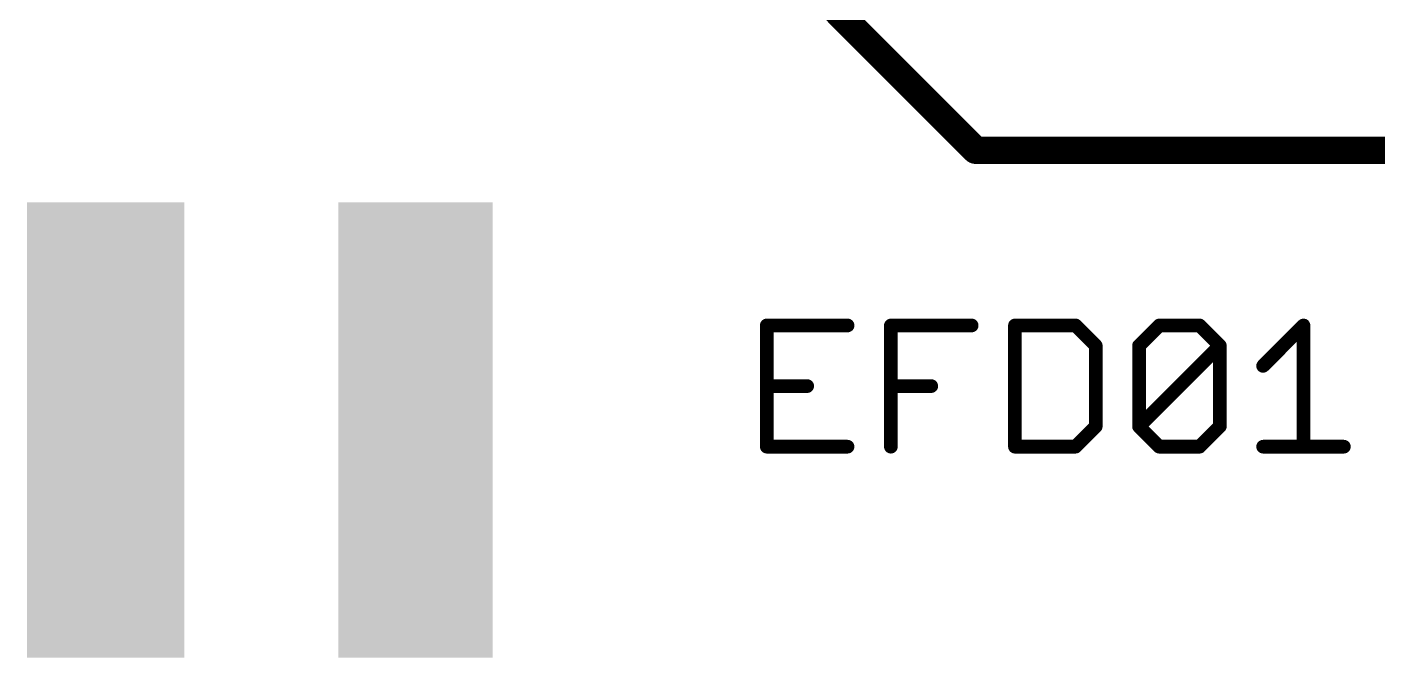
# Model space of a CAD drawing. Extents: x -0.1 to 50.1, y -0.1 to 50.1.
# Drawn here: x 5.56 to 15.59, y 11.75 to 16.41 of the extents above; entities that cross this region are included whole.
import ezdxf

# ---------------------------------------------------------------- set-up
doc = ezdxf.new("R2010")
doc.units = 0
doc.layers.add('16', color=175, linetype='CONTINUOUS')
doc.layers.add('21', color=253, linetype='CONTINUOUS')

# ---------------------------------------------------------------- blocks, each defined once
blk = doc.blocks.new('RECT')
blk.add_solid([(-0.5, -0.5), (0.5, -0.5), (-0.5, 0.5), (0.5, 0.5)])

msp = doc.modelspace()

# ---------------------------------------------------------------- linework, layer by layer
at = {"layer": '16', "const_width": 0.2032}
for points in [[(12.6, 15.5), (6.5, 21.6)], [(12.6, 15.5), (21.8, 15.5)]]:
    msp.add_lwpolyline(points, dxfattribs=at)
at = {"layer": '16', "const_width": 0.1016}
for points in [[(12.6, 15.5508, 1), (12.6, 15.4492)], [(12.5641, 15.4641, 1), (12.6359, 15.5359)]]:
    msp.add_lwpolyline(points, format="xyb", dxfattribs=at)
at = {"layer": '21', "const_width": 0.1016}
for points in [[(11.6502, 14.2), (11.0508, 14.2)], [(11.0508, 14.2), (11.0508, 13.3008)], [(11.9716, 13.3008), (11.9716, 14.2)], [(11.9716, 14.2), (12.571, 14.2)], [(12.8924, 14.2), (12.8924, 13.3008)], [(13.342, 14.2), (12.8924, 14.2)], [(13.4918, 14.0501), (13.342, 14.2)], [(13.8132, 14.0501), (13.963, 14.2)], [(13.963, 14.2), (14.2627, 14.2)], [(14.2627, 14.2), (14.4126, 14.0501)], [(14.7339, 13.9002), (15.0337, 14.2)], [(15.0337, 14.2), (15.0337, 13.3008)], [(13.4918, 13.4507), (13.4918, 14.0501)], [(13.8132, 13.4507), (13.8132, 14.0501)], [(13.8132, 13.4507), (14.4126, 14.0501)], [(14.4126, 14.0501), (14.4126, 13.4507)], [(11.0508, 13.7504), (11.3505, 13.7504)], [(11.9716, 13.7504), (12.2713, 13.7504)], [(13.342, 13.3008), (13.4918, 13.4507)], [(13.963, 13.3008), (13.8132, 13.4507)], [(14.4126, 13.4507), (14.2627, 13.3008)], [(11.0508, 13.3008), (11.6502, 13.3008)], [(12.8924, 13.3008), (13.342, 13.3008)], [(14.2627, 13.3008), (13.963, 13.3008)], [(14.7339, 13.3008), (15.3334, 13.3008)]]:
    msp.add_lwpolyline(points, dxfattribs=at)
at = {"layer": '21', "const_width": 0.0508}
for points in [[(11.0508, 14.2254, 1), (11.0508, 14.1746)], [(11.0762, 14.2, 1), (11.0254, 14.2)], [(11.6502, 14.1746, 1), (11.6502, 14.2254)], [(11.997, 14.2, 1), (11.9462, 14.2)], [(11.9716, 14.2254, 1), (11.9716, 14.1746)], [(12.571, 14.1746, 1), (12.571, 14.2254)], [(12.9178, 14.2, 1), (12.867, 14.2)], [(12.8924, 14.2254, 1), (12.8924, 14.1746)], [(13.3599, 14.2179, 1), (13.324, 14.182)], [(13.342, 14.1746, 1), (13.342, 14.2254)], [(13.963, 14.2254, 1), (13.963, 14.1746)], [(13.981, 14.182, 1), (13.9451, 14.2179)], [(14.2807, 14.2179, 1), (14.2448, 14.182)], [(14.2627, 14.1746, 1), (14.2627, 14.2254)], [(15.0591, 14.2, 1), (15.0083, 14.2)], [(15.0516, 14.182, 1), (15.0157, 14.2179)], [(13.5172, 14.0501, 1), (13.4664, 14.0501)], [(13.4739, 14.0321, 1), (13.5098, 14.0681)], [(13.7952, 14.0681, 1), (13.8311, 14.0321)], [(13.8386, 14.0501, 1), (13.7878, 14.0501)], [(14.438, 14.0501, 1), (14.3872, 14.0501)], [(14.4306, 14.0321, 1), (14.3946, 14.0681)], [(14.3946, 14.0321, 1), (14.4306, 14.0681)], [(14.716, 13.9182, 1), (14.7519, 13.8823)], [(11.0508, 13.7758, 1), (11.0508, 13.725)], [(11.3505, 13.725, 1), (11.3505, 13.7758)], [(11.9716, 13.7758, 1), (11.9716, 13.725)], [(12.2713, 13.725, 1), (12.2713, 13.7758)], [(13.4664, 13.4507, 1), (13.5172, 13.4507)], [(13.5098, 13.4327, 1), (13.4739, 13.4686)], [(13.8311, 13.4686, 1), (13.7952, 13.4327)], [(13.7952, 13.4686, 1), (13.8311, 13.4327)], [(13.7878, 13.4507, 1), (13.8386, 13.4507)], [(14.3872, 13.4507, 1), (14.438, 13.4507)], [(14.4306, 13.4327, 1), (14.3946, 13.4686)], [(11.0508, 13.3262, 1), (11.0508, 13.2754)], [(11.6502, 13.2754, 1), (11.6502, 13.3262)], [(12.8924, 13.3262, 1), (12.8924, 13.2754)], [(13.324, 13.3188, 1), (13.3599, 13.2828)], [(13.342, 13.2754, 1), (13.342, 13.3262)], [(13.963, 13.3262, 1), (13.963, 13.2754)], [(13.9451, 13.2828, 1), (13.981, 13.3188)], [(14.2448, 13.3188, 1), (14.2807, 13.2828)], [(14.2627, 13.2754, 1), (14.2627, 13.3262)], [(14.7339, 13.3262, 1), (14.7339, 13.2754)], [(15.3334, 13.2754, 1), (15.3334, 13.3262)], [(11.0254, 13.3008, 1), (11.0762, 13.3008)], [(11.9462, 13.3008, 1), (11.997, 13.3008)], [(12.867, 13.3008, 1), (12.9178, 13.3008)], [(15.0083, 13.3008, 1), (15.0591, 13.3008)]]:
    msp.add_lwpolyline(points, format="xyb", dxfattribs=at)

# ---------------------------------------------------------------- block references
at = {"layer": '21', "yscale": 0.0127}
for p, xscale in [((6.1452, 15.1073), 1.1684), ((6.1452, 15.0946), 1.1684), ((6.1452, 15.0819), 1.1684), ((6.1452, 15.0692), 1.1684), ((6.1452, 15.0565), 1.1684), ((6.1452, 15.0438), 1.1684), ((8.4439, 15.1073), 1.143), ((8.4439, 15.0946), 1.143), ((8.4439, 15.0819), 1.143), ((8.4439, 15.0692), 1.143), ((8.4439, 15.0565), 1.143), ((8.4439, 15.0438), 1.143), ((6.1452, 15.0311), 1.1684), ((6.1452, 15.0184), 1.1684), ((6.1452, 15.0057), 1.1684), ((6.1452, 14.993), 1.1684), ((6.1452, 14.9803), 1.1684), ((6.1452, 14.9676), 1.1684), ((6.1452, 14.9549), 1.1684), ((6.1452, 14.9422), 1.1684), ((8.4439, 15.0311), 1.143), ((8.4439, 15.0184), 1.143), ((8.4439, 15.0057), 1.143), ((8.4439, 14.993), 1.143), ((8.4439, 14.9803), 1.143), ((8.4439, 14.9676), 1.143), ((8.4439, 14.9549), 1.143), ((8.4439, 14.9422), 1.143), ((6.1452, 14.9295), 1.1684), ((6.1452, 14.9168), 1.1684), ((6.1452, 14.9041), 1.1684), ((6.1452, 14.8914), 1.1684), ((6.1452, 14.8787), 1.1684), ((6.1452, 14.866), 1.1684), ((6.1452, 14.8533), 1.1684), ((6.1452, 14.8406), 1.1684), ((8.4439, 14.9295), 1.143), ((8.4439, 14.9168), 1.143), ((8.4439, 14.9041), 1.143), ((8.4439, 14.8914), 1.143), ((8.4439, 14.8787), 1.143), ((8.4439, 14.866), 1.143), ((8.4439, 14.8533), 1.143), ((8.4439, 14.8406), 1.143), ((6.1452, 14.8279), 1.1684), ((6.1452, 14.8152), 1.1684), ((6.1452, 14.8025), 1.1684), ((6.1452, 14.7898), 1.1684), ((6.1452, 14.7771), 1.1684), ((6.1452, 14.7644), 1.1684), ((6.1452, 14.7517), 1.1684), ((6.1452, 14.739), 1.1684), ((8.4439, 14.8279), 1.143), ((8.4439, 14.8152), 1.143), ((8.4439, 14.8025), 1.143), ((8.4439, 14.7898), 1.143), ((8.4439, 14.7771), 1.143), ((8.4439, 14.7644), 1.143), ((8.4439, 14.7517), 1.143), ((8.4439, 14.739), 1.143), ((6.1452, 14.7263), 1.1684), ((6.1452, 14.7136), 1.1684), ((6.1452, 14.7009), 1.1684), ((6.1452, 14.6882), 1.1684), ((6.1452, 14.6755), 1.1684), ((6.1452, 14.6628), 1.1684), ((6.1452, 14.6501), 1.1684), ((6.1452, 14.6374), 1.1684), ((8.4439, 14.7263), 1.143), ((8.4439, 14.7136), 1.143), ((8.4439, 14.7009), 1.143), ((8.4439, 14.6882), 1.143), ((8.4439, 14.6755), 1.143), ((8.4439, 14.6628), 1.143), ((8.4439, 14.6501), 1.143), ((8.4439, 14.6374), 1.143), ((6.1452, 14.6247), 1.1684), ((6.1452, 14.612), 1.1684), ((6.1452, 14.5993), 1.1684), ((6.1452, 14.5866), 1.1684), ((6.1452, 14.5739), 1.1684), ((6.1452, 14.5612), 1.1684), ((6.1452, 14.5485), 1.1684), ((6.1452, 14.5358), 1.1684), ((8.4439, 14.6247), 1.143), ((8.4439, 14.612), 1.143), ((8.4439, 14.5993), 1.143), ((8.4439, 14.5866), 1.143), ((8.4439, 14.5739), 1.143), ((8.4439, 14.5612), 1.143), ((8.4439, 14.5485), 1.143), ((8.4439, 14.5358), 1.143), ((6.1452, 14.5231), 1.1684), ((6.1452, 14.5104), 1.1684), ((6.1452, 14.4977), 1.1684), ((6.1452, 14.485), 1.1684), ((6.1452, 14.4723), 1.1684), ((6.1452, 14.4596), 1.1684), ((6.1452, 14.4469), 1.1684), ((6.1452, 14.4342), 1.1684), ((8.4439, 14.5231), 1.143), ((8.4439, 14.5104), 1.143), ((8.4439, 14.4977), 1.143), ((8.4439, 14.485), 1.143), ((8.4439, 14.4723), 1.143), ((8.4439, 14.4596), 1.143), ((8.4439, 14.4469), 1.143), ((8.4439, 14.4342), 1.143), ((6.1452, 14.4215), 1.1684), ((6.1452, 14.4088), 1.1684), ((6.1452, 14.3961), 1.1684), ((6.1452, 14.3834), 1.1684), ((6.1452, 14.3707), 1.1684), ((6.1452, 14.358), 1.1684), ((6.1452, 14.3453), 1.1684), ((6.1452, 14.3326), 1.1684), ((8.4439, 14.4215), 1.143), ((8.4439, 14.4088), 1.143), ((8.4439, 14.3961), 1.143), ((8.4439, 14.3834), 1.143), ((8.4439, 14.3707), 1.143), ((8.4439, 14.358), 1.143), ((8.4439, 14.3453), 1.143), ((8.4439, 14.3326), 1.143), ((6.1452, 14.3199), 1.1684), ((6.1452, 14.3072), 1.1684), ((6.1452, 14.2945), 1.1684), ((6.1452, 14.2818), 1.1684), ((6.1452, 14.2691), 1.1684), ((6.1452, 14.2564), 1.1684), ((6.1452, 14.2437), 1.1684), ((6.1452, 14.231), 1.1684), ((8.4439, 14.3199), 1.143), ((8.4439, 14.3072), 1.143), ((8.4439, 14.2945), 1.143), ((8.4439, 14.2818), 1.143), ((8.4439, 14.2691), 1.143), ((8.4439, 14.2564), 1.143), ((8.4439, 14.2437), 1.143), ((8.4439, 14.231), 1.143), ((6.1452, 14.2183), 1.1684), ((6.1452, 14.2056), 1.1684), ((6.1452, 14.1929), 1.1684), ((6.1452, 14.1802), 1.1684), ((6.1452, 14.1675), 1.1684), ((6.1452, 14.1548), 1.1684), ((6.1452, 14.1421), 1.1684), ((8.4439, 14.2183), 1.143), ((8.4439, 14.2056), 1.143), ((8.4439, 14.1929), 1.143), ((8.4439, 14.1802), 1.143), ((8.4439, 14.1675), 1.143), ((8.4439, 14.1548), 1.143), ((8.4439, 14.1421), 1.143), ((6.1452, 14.1294), 1.1684), ((6.1452, 14.1167), 1.1684), ((6.1452, 14.104), 1.1684), ((6.1452, 14.0913), 1.1684), ((6.1452, 14.0786), 1.1684), ((6.1452, 14.0659), 1.1684), ((6.1452, 14.0532), 1.1684), ((6.1452, 14.0405), 1.1684), ((8.4439, 14.1294), 1.143), ((8.4439, 14.1167), 1.143), ((8.4439, 14.104), 1.143), ((8.4439, 14.0913), 1.143), ((8.4439, 14.0786), 1.143), ((8.4439, 14.0659), 1.143), ((8.4439, 14.0532), 1.143), ((8.4439, 14.0405), 1.143), ((6.1452, 14.0278), 1.1684), ((6.1452, 14.0151), 1.1684), ((6.1452, 14.0024), 1.1684), ((6.1452, 13.9897), 1.1684), ((6.1452, 13.977), 1.1684), ((6.1452, 13.9643), 1.1684), ((6.1452, 13.9516), 1.1684), ((6.1452, 13.9389), 1.1684), ((8.4439, 14.0278), 1.143), ((8.4439, 14.0151), 1.143), ((8.4439, 14.0024), 1.143), ((8.4439, 13.9897), 1.143), ((8.4439, 13.977), 1.143), ((8.4439, 13.9643), 1.143), ((8.4439, 13.9516), 1.143), ((8.4439, 13.9389), 1.143), ((6.1452, 13.9262), 1.1684), ((6.1452, 13.9135), 1.1684), ((6.1452, 13.9008), 1.1684), ((6.1452, 13.8881), 1.1684), ((6.1452, 13.8754), 1.1684), ((6.1452, 13.8627), 1.1684), ((6.1452, 13.85), 1.1684), ((6.1452, 13.8373), 1.1684), ((8.4439, 13.9262), 1.143), ((8.4439, 13.9135), 1.143), ((8.4439, 13.9008), 1.143), ((8.4439, 13.8881), 1.143), ((8.4439, 13.8754), 1.143), ((8.4439, 13.8627), 1.143), ((8.4439, 13.85), 1.143), ((8.4439, 13.8373), 1.143), ((6.1452, 13.8246), 1.1684), ((6.1452, 13.8119), 1.1684), ((6.1452, 13.7992), 1.1684), ((6.1452, 13.7865), 1.1684), ((6.1452, 13.7738), 1.1684), ((6.1452, 13.7611), 1.1684), ((6.1452, 13.7484), 1.1684), ((6.1452, 13.7357), 1.1684), ((8.4439, 13.8246), 1.143), ((8.4439, 13.8119), 1.143), ((8.4439, 13.7992), 1.143), ((8.4439, 13.7865), 1.143), ((8.4439, 13.7738), 1.143), ((8.4439, 13.7611), 1.143), ((8.4439, 13.7484), 1.143), ((8.4439, 13.7357), 1.143), ((6.1452, 13.723), 1.1684), ((6.1452, 13.7103), 1.1684), ((6.1452, 13.6976), 1.1684), ((6.1452, 13.6849), 1.1684), ((6.1452, 13.6722), 1.1684), ((6.1452, 13.6595), 1.1684), ((6.1452, 13.6468), 1.1684), ((6.1452, 13.6341), 1.1684), ((8.4439, 13.723), 1.143), ((8.4439, 13.7103), 1.143), ((8.4439, 13.6976), 1.143), ((8.4439, 13.6849), 1.143), ((8.4439, 13.6722), 1.143), ((8.4439, 13.6595), 1.143), ((8.4439, 13.6468), 1.143), ((8.4439, 13.6341), 1.143), ((6.1452, 13.6214), 1.1684), ((6.1452, 13.6087), 1.1684), ((6.1452, 13.596), 1.1684), ((6.1452, 13.5833), 1.1684), ((6.1452, 13.5706), 1.1684), ((6.1452, 13.5579), 1.1684), ((6.1452, 13.5452), 1.1684), ((6.1452, 13.5325), 1.1684), ((8.4439, 13.6214), 1.143), ((8.4439, 13.6087), 1.143), ((8.4439, 13.596), 1.143), ((8.4439, 13.5833), 1.143), ((8.4439, 13.5706), 1.143), ((8.4439, 13.5579), 1.143), ((8.4439, 13.5452), 1.143), ((8.4439, 13.5325), 1.143), ((6.1452, 13.5198), 1.1684), ((6.1452, 13.5071), 1.1684), ((6.1452, 13.4944), 1.1684), ((6.1452, 13.4817), 1.1684), ((6.1452, 13.469), 1.1684), ((6.1452, 13.4563), 1.1684), ((6.1452, 13.4436), 1.1684), ((6.1452, 13.4309), 1.1684), ((8.4439, 13.5198), 1.143), ((8.4439, 13.5071), 1.143), ((8.4439, 13.4944), 1.143), ((8.4439, 13.4817), 1.143), ((8.4439, 13.469), 1.143), ((8.4439, 13.4563), 1.143), ((8.4439, 13.4436), 1.143), ((8.4439, 13.4309), 1.143), ((6.1452, 13.4182), 1.1684), ((6.1452, 13.4055), 1.1684), ((6.1452, 13.3928), 1.1684), ((6.1452, 13.3801), 1.1684), ((6.1452, 13.3674), 1.1684), ((6.1452, 13.3547), 1.1684), ((6.1452, 13.342), 1.1684), ((6.1452, 13.3293), 1.1684), ((8.4439, 13.4182), 1.143), ((8.4439, 13.4055), 1.143), ((8.4439, 13.3928), 1.143), ((8.4439, 13.3801), 1.143), ((8.4439, 13.3674), 1.143), ((8.4439, 13.3547), 1.143), ((8.4439, 13.342), 1.143), ((8.4439, 13.3293), 1.143), ((6.1452, 13.3166), 1.1684), ((6.1452, 13.3039), 1.1684), ((6.1452, 13.2912), 1.1684), ((6.1452, 13.2785), 1.1684), ((6.1452, 13.2658), 1.1684), ((6.1452, 13.2531), 1.1684), ((6.1452, 13.2404), 1.1684), ((6.1452, 13.2277), 1.1684), ((8.4439, 13.3166), 1.143), ((8.4439, 13.3039), 1.143), ((8.4439, 13.2912), 1.143), ((8.4439, 13.2785), 1.143), ((8.4439, 13.2658), 1.143), ((8.4439, 13.2531), 1.143), ((8.4439, 13.2404), 1.143), ((8.4439, 13.2277), 1.143), ((6.1452, 13.215), 1.1684), ((6.1452, 13.2023), 1.1684), ((6.1452, 13.1896), 1.1684), ((6.1452, 13.1769), 1.1684), ((6.1452, 13.1642), 1.1684), ((6.1452, 13.1515), 1.1684), ((6.1452, 13.1388), 1.1684), ((8.4439, 13.215), 1.143), ((8.4439, 13.2023), 1.143), ((8.4439, 13.1896), 1.143), ((8.4439, 13.1769), 1.143), ((8.4439, 13.1642), 1.143), ((8.4439, 13.1515), 1.143), ((8.4439, 13.1388), 1.143), ((6.1452, 13.1261), 1.1684), ((6.1452, 13.1134), 1.1684), ((6.1452, 13.1007), 1.1684), ((6.1452, 13.088), 1.1684), ((6.1452, 13.0753), 1.1684), ((6.1452, 13.0626), 1.1684), ((6.1452, 13.0499), 1.1684), ((6.1452, 13.0372), 1.1684), ((8.4439, 13.1261), 1.143), ((8.4439, 13.1134), 1.143), ((8.4439, 13.1007), 1.143), ((8.4439, 13.088), 1.143), ((8.4439, 13.0753), 1.143), ((8.4439, 13.0626), 1.143), ((8.4439, 13.0499), 1.143), ((8.4439, 13.0372), 1.143), ((6.1452, 13.0245), 1.1684), ((6.1452, 13.0118), 1.1684), ((6.1452, 12.9991), 1.1684), ((6.1452, 12.9864), 1.1684), ((6.1452, 12.9737), 1.1684), ((6.1452, 12.961), 1.1684), ((6.1452, 12.9483), 1.1684), ((6.1452, 12.9356), 1.1684), ((8.4439, 13.0245), 1.143), ((8.4439, 13.0118), 1.143), ((8.4439, 12.9991), 1.143), ((8.4439, 12.9864), 1.143), ((8.4439, 12.9737), 1.143), ((8.4439, 12.961), 1.143), ((8.4439, 12.9483), 1.143), ((8.4439, 12.9356), 1.143), ((6.1452, 12.9229), 1.1684), ((6.1452, 12.9102), 1.1684), ((6.1452, 12.8975), 1.1684), ((6.1452, 12.8848), 1.1684), ((6.1452, 12.8721), 1.1684), ((6.1452, 12.8594), 1.1684), ((6.1452, 12.8467), 1.1684), ((6.1452, 12.834), 1.1684), ((8.4439, 12.9229), 1.143), ((8.4439, 12.9102), 1.143), ((8.4439, 12.8975), 1.143), ((8.4439, 12.8848), 1.143), ((8.4439, 12.8721), 1.143), ((8.4439, 12.8594), 1.143), ((8.4439, 12.8467), 1.143), ((8.4439, 12.834), 1.143), ((6.1452, 12.8213), 1.1684), ((6.1452, 12.8086), 1.1684), ((6.1452, 12.7959), 1.1684), ((6.1452, 12.7832), 1.1684), ((6.1452, 12.7705), 1.1684), ((6.1452, 12.7578), 1.1684), ((6.1452, 12.7451), 1.1684), ((6.1452, 12.7324), 1.1684), ((8.4439, 12.8213), 1.143), ((8.4439, 12.8086), 1.143), ((8.4439, 12.7959), 1.143), ((8.4439, 12.7832), 1.143), ((8.4439, 12.7705), 1.143), ((8.4439, 12.7578), 1.143), ((8.4439, 12.7451), 1.143), ((8.4439, 12.7324), 1.143), ((6.1452, 12.7197), 1.1684), ((6.1452, 12.707), 1.1684), ((6.1452, 12.6943), 1.1684), ((6.1452, 12.6816), 1.1684), ((6.1452, 12.6689), 1.1684), ((6.1452, 12.6562), 1.1684), ((6.1452, 12.6435), 1.1684), ((6.1452, 12.6308), 1.1684), ((8.4439, 12.7197), 1.143), ((8.4439, 12.707), 1.143), ((8.4439, 12.6943), 1.143), ((8.4439, 12.6816), 1.143), ((8.4439, 12.6689), 1.143), ((8.4439, 12.6562), 1.143), ((8.4439, 12.6435), 1.143), ((8.4439, 12.6308), 1.143), ((6.1452, 12.6181), 1.1684), ((6.1452, 12.6054), 1.1684), ((6.1452, 12.5927), 1.1684), ((6.1452, 12.58), 1.1684), ((6.1452, 12.5673), 1.1684), ((6.1452, 12.5546), 1.1684), ((6.1452, 12.5419), 1.1684), ((6.1452, 12.5292), 1.1684), ((8.4439, 12.6181), 1.143), ((8.4439, 12.6054), 1.143), ((8.4439, 12.5927), 1.143), ((8.4439, 12.58), 1.143), ((8.4439, 12.5673), 1.143), ((8.4439, 12.5546), 1.143), ((8.4439, 12.5419), 1.143), ((8.4439, 12.5292), 1.143), ((6.1452, 12.5165), 1.1684), ((6.1452, 12.5038), 1.1684), ((6.1452, 12.4911), 1.1684), ((6.1452, 12.4784), 1.1684), ((6.1452, 12.4657), 1.1684), ((6.1452, 12.453), 1.1684), ((6.1452, 12.4403), 1.1684), ((6.1452, 12.4276), 1.1684), ((8.4439, 12.5165), 1.143), ((8.4439, 12.5038), 1.143), ((8.4439, 12.4911), 1.143), ((8.4439, 12.4784), 1.143), ((8.4439, 12.4657), 1.143), ((8.4439, 12.453), 1.143), ((8.4439, 12.4403), 1.143), ((8.4439, 12.4276), 1.143), ((6.1452, 12.4149), 1.1684), ((6.1452, 12.4022), 1.1684), ((6.1452, 12.3895), 1.1684), ((6.1452, 12.3768), 1.1684), ((6.1452, 12.3641), 1.1684), ((6.1452, 12.3514), 1.1684), ((6.1452, 12.3387), 1.1684), ((6.1452, 12.326), 1.1684), ((8.4439, 12.4149), 1.143), ((8.4439, 12.4022), 1.143), ((8.4439, 12.3895), 1.143), ((8.4439, 12.3768), 1.143), ((8.4439, 12.3641), 1.143), ((8.4439, 12.3514), 1.143), ((8.4439, 12.3387), 1.143), ((8.4439, 12.326), 1.143), ((6.1452, 12.3133), 1.1684), ((6.1452, 12.3006), 1.1684), ((6.1452, 12.2879), 1.1684), ((6.1452, 12.2752), 1.1684), ((6.1452, 12.2625), 1.1684), ((6.1452, 12.2498), 1.1684), ((6.1452, 12.2371), 1.1684), ((8.4439, 12.3133), 1.143), ((8.4439, 12.3006), 1.143), ((8.4439, 12.2879), 1.143), ((8.4439, 12.2752), 1.143), ((8.4439, 12.2625), 1.143), ((8.4439, 12.2498), 1.143), ((8.4439, 12.2371), 1.143), ((6.1452, 12.2244), 1.1684), ((6.1452, 12.2117), 1.1684), ((6.1452, 12.199), 1.1684), ((6.1452, 12.1863), 1.1684), ((6.1452, 12.1736), 1.1684), ((6.1452, 12.1609), 1.1684), ((6.1452, 12.1482), 1.1684), ((6.1452, 12.1355), 1.1684), ((8.4439, 12.2244), 1.143), ((8.4439, 12.2117), 1.143), ((8.4439, 12.199), 1.143), ((8.4439, 12.1863), 1.143), ((8.4439, 12.1736), 1.143), ((8.4439, 12.1609), 1.143), ((8.4439, 12.1482), 1.143), ((8.4439, 12.1355), 1.143), ((6.1452, 12.1228), 1.1684), ((6.1452, 12.1101), 1.1684), ((6.1452, 12.0974), 1.1684), ((6.1452, 12.0847), 1.1684), ((6.1452, 12.072), 1.1684), ((6.1452, 12.0593), 1.1684), ((6.1452, 12.0466), 1.1684), ((6.1452, 12.0339), 1.1684), ((8.4439, 12.1228), 1.143), ((8.4439, 12.1101), 1.143), ((8.4439, 12.0974), 1.143), ((8.4439, 12.0847), 1.143), ((8.4439, 12.072), 1.143), ((8.4439, 12.0593), 1.143), ((8.4439, 12.0466), 1.143), ((8.4439, 12.0339), 1.143), ((6.1452, 12.0212), 1.1684), ((6.1452, 12.0085), 1.1684), ((6.1452, 11.9958), 1.1684), ((6.1452, 11.9831), 1.1684), ((6.1452, 11.9704), 1.1684), ((6.1452, 11.9577), 1.1684), ((6.1452, 11.945), 1.1684), ((6.1452, 11.9323), 1.1684), ((8.4439, 12.0212), 1.143), ((8.4439, 12.0085), 1.143), ((8.4439, 11.9958), 1.143), ((8.4439, 11.9831), 1.143), ((8.4439, 11.9704), 1.143), ((8.4439, 11.9577), 1.143), ((8.4439, 11.945), 1.143), ((8.4439, 11.9323), 1.143), ((6.1452, 11.9196), 1.1684), ((6.1452, 11.9069), 1.1684), ((6.1452, 11.8942), 1.1684), ((6.1452, 11.8815), 1.1684), ((6.1452, 11.8688), 1.1684), ((6.1452, 11.8561), 1.1684), ((6.1452, 11.8434), 1.1684), ((6.1452, 11.8307), 1.1684), ((8.4439, 11.9196), 1.143), ((8.4439, 11.9069), 1.143), ((8.4439, 11.8942), 1.143), ((8.4439, 11.8815), 1.143), ((8.4439, 11.8688), 1.143), ((8.4439, 11.8561), 1.143), ((8.4439, 11.8434), 1.143), ((8.4439, 11.8307), 1.143), ((6.1452, 11.818), 1.1684), ((6.1452, 11.8053), 1.1684), ((6.1452, 11.7926), 1.1684), ((6.1452, 11.7799), 1.1684), ((6.1452, 11.7672), 1.1684), ((6.1452, 11.7545), 1.1684), ((6.1452, 11.7418), 1.1684), ((8.4439, 11.818), 1.143), ((8.4439, 11.8053), 1.143), ((8.4439, 11.7926), 1.143), ((8.4439, 11.7799), 1.143), ((8.4439, 11.7672), 1.143), ((8.4439, 11.7545), 1.143), ((8.4439, 11.7418), 1.143)]:
    msp.add_blockref('RECT', p, dxfattribs=dict(at, xscale=xscale))

doc.saveas('drawing.dxf')
